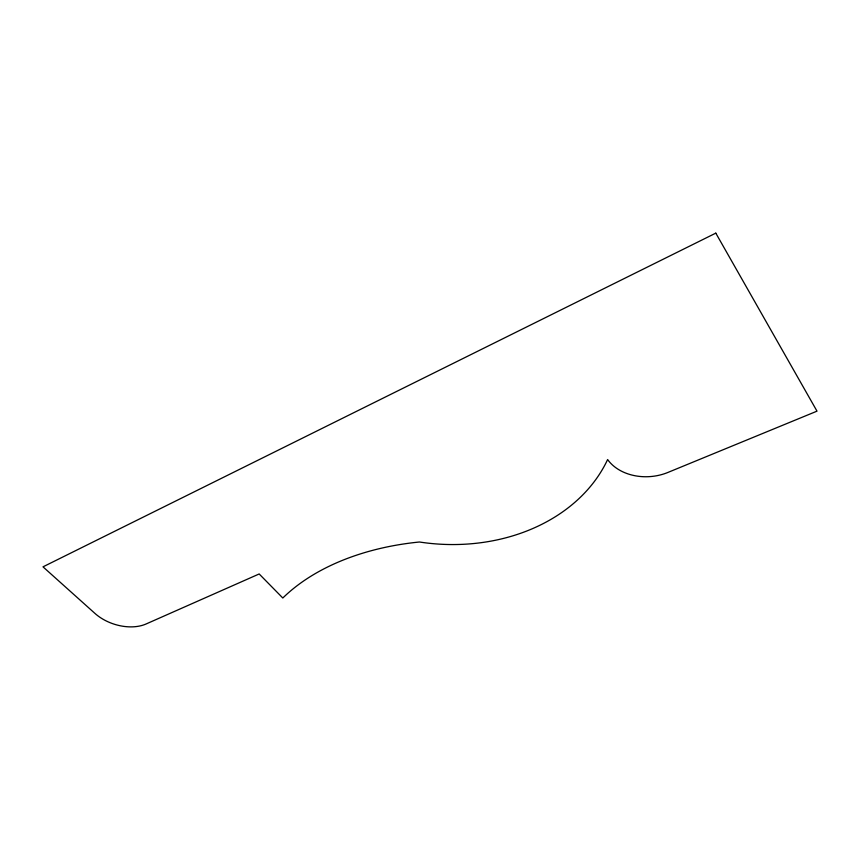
<?xml version="1.0" encoding="UTF-8"?>
<svg xmlns="http://www.w3.org/2000/svg" width="860" height="860" viewBox="0 0 860 860"><rect width="100%" height="100%" fill="white"/><g stroke="black" fill="none" stroke-linecap="round" stroke-linejoin="round"><path stroke-width="1.29" d="M715.799 233.135L43 566.837L94.912 613.384A37.872 24.531 18.4 0 0 146.135 623.962L259.172 573.964L282.811 598.012A224.632 145.05 5.9 0 1 419.443 542.004A176.182 140.588 7.3 0 0 607.622 459.541A45.666 34.991 -4.9 0 0 667.919 472.441L817 411.155L715.799 233.135"/></g></svg>
